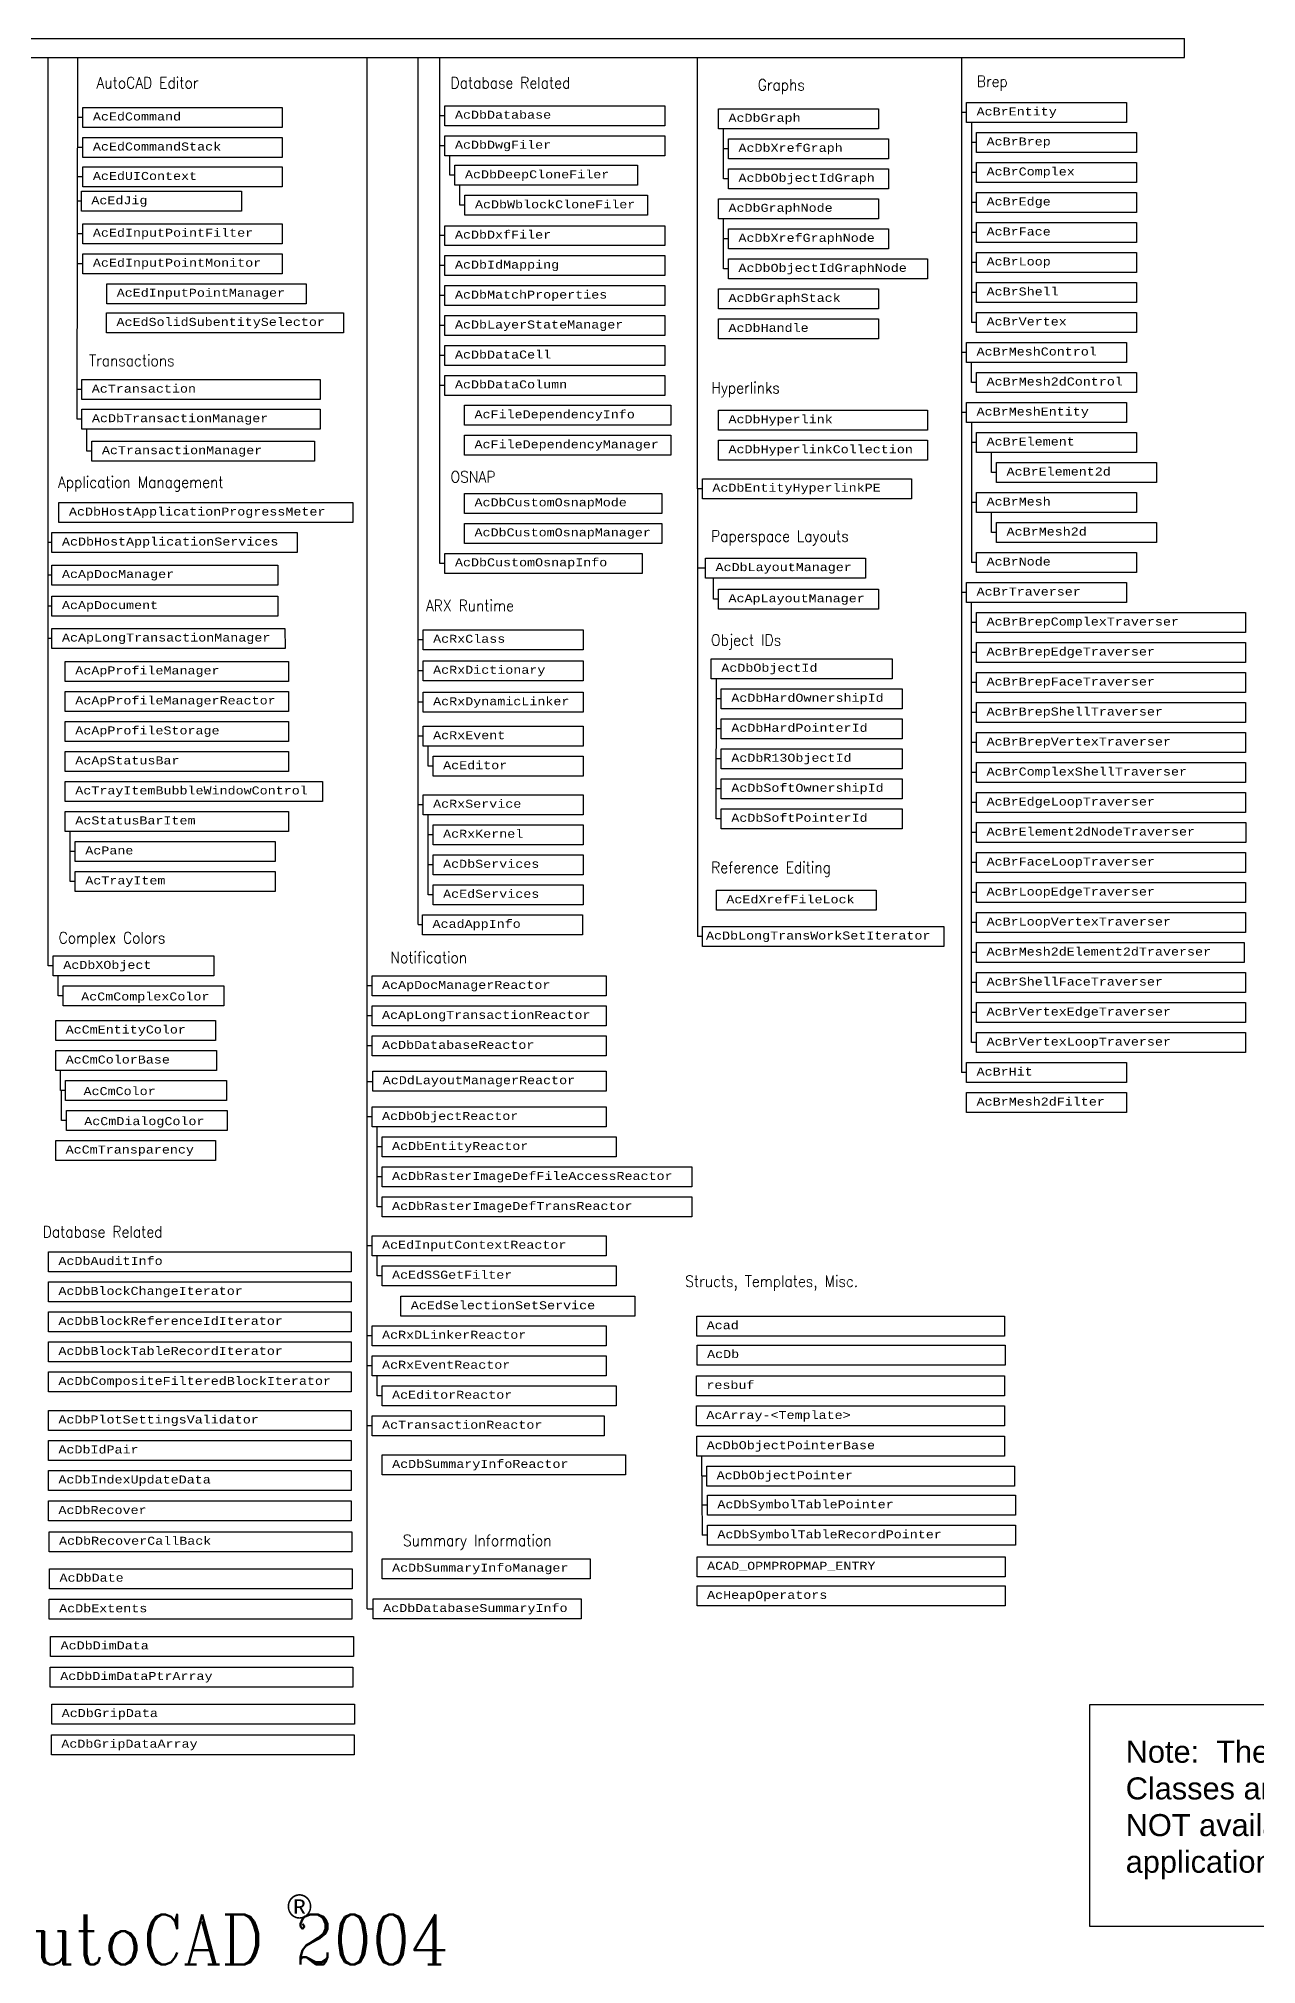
# Model space of a CAD drawing. Extents: x -49 to 153, y -248 to 71.
# Drawn here: x 7 to 67.9, y -27.2 to 69.1 of the extents above; entities that cross this region are included whole.
import ezdxf

# ---------------------------------------------------------------- set-up
doc = ezdxf.new("R2010")
doc.units = 0
doc.header["$MEASUREMENT"] = 0
doc.layers.get('0').update_dxf_attribs({"linetype": 'CONTINUOUS'})
doc.layers.add('JUNK', color=7, linetype='CONTINUOUS')
doc.styles.add('MINE', font='')
doc.styles.add('ROMANC', font='romanc.shx', dxfattribs={"width": 0.9})
doc.styles.get("Standard").update_dxf_attribs({"font": 'TIMES.TTF'})
doc.styles.get('MINE').set_extended_font_data('Swis721 LtEx BT')

msp = doc.modelspace()

# ---------------------------------------------------------------- linework, layer by layer
for p, q in [((-48.577, 69.058), (64.284, 69.052)), ((64.284, 68.111), (64.284, 69.052)), ((-48.295, 68.116), (64.284, 68.111)), ((7.459, 22.695), (7.459, 68.114)), ((8.923, 50.027), (8.949, 68.113)), ((23.413, -0.297), (23.413, 68.113)), ((25.966, 30.751), (25.967, 68.116)), ((27.058, 42.819), (27.058, 68.116)), ((39.931, 46.552), (39.94, 68.104)), ((53.145, 68.116), (53.145, 17.36)), ((9.202, 65.11), (8.945, 65.11)), ((27.308, 65.199), (27.058, 65.199)), ((41.237, 63.543), (41.239, 64.544)), ((53.395, 65.36), (53.145, 65.36)), ((53.645, 64.86), (53.645, 54.86)), ((9.202, 63.608), (8.943, 63.608)), ((27.308, 63.699), (27.058, 63.699)), ((53.895, 63.86), (53.645, 63.86)), ((27.56, 62.218), (27.56, 63.205)), ((41.487, 63.543), (41.237, 63.543)), ((41.237, 62.043), (41.24, 63.543)), ((9.202, 62.137), (8.941, 62.137)), ((27.81, 62.218), (27.56, 62.218)), ((28.06, 60.718), (28.06, 61.713)), ((41.487, 62.043), (41.237, 62.043)), ((53.895, 62.36), (53.645, 62.36)), ((9.125, 60.92), (8.939, 60.923)), ((28.31, 60.718), (28.06, 60.718)), ((53.895, 60.86), (53.645, 60.86)), ((41.237, 59.043), (41.239, 60.061)), ((9.202, 59.298), (8.937, 59.298)), ((27.308, 59.205), (27.058, 59.205)), ((41.487, 59.043), (41.237, 59.043)), ((41.237, 57.543), (41.239, 59.043)), ((53.895, 59.36), (53.645, 59.36)), ((9.202, 57.798), (8.934, 57.798)), ((53.895, 57.86), (53.645, 57.86)), ((27.308, 57.705), (27.058, 57.705)), ((41.487, 57.543), (41.237, 57.543)), ((27.308, 56.205), (27.058, 56.205)), ((53.895, 56.36), (53.645, 56.36)), ((27.308, 54.71), (27.058, 54.71)), ((53.895, 54.86), (53.645, 54.86)), ((27.308, 53.21), (27.058, 53.21)), ((53.395, 53.36), (53.145, 53.36)), ((53.645, 51.86), (53.645, 52.86)), ((9.146, 51.504), (8.926, 51.504)), ((27.308, 51.716), (27.058, 51.716)), ((53.895, 51.86), (53.645, 51.86)), ((53.395, 50.36), (53.145, 50.36)), ((9.154, 50.027), (8.923, 50.027)), ((9.404, 48.427), (9.404, 49.527)), ((53.645, 49.86), (53.645, 42.86)), ((9.654, 48.427), (9.404, 48.427)), ((53.895, 48.86), (53.645, 48.86)), ((54.645, 47.36), (54.645, 48.36)), ((54.895, 47.36), (54.645, 47.36)), ((40.181, 46.552), (39.931, 46.552)), ((39.931, 46.552), (39.937, 24.163)), ((53.895, 45.86), (53.645, 45.86)), ((54.645, 44.36), (54.645, 45.36)), ((54.895, 44.36), (54.645, 44.36)), ((7.655, 43.859), (7.459, 43.859)), ((27.308, 42.819), (27.058, 42.819)), ((40.34, 42.58), (39.932, 42.58)), ((53.895, 42.86), (53.645, 42.86)), ((7.655, 42.236), (7.459, 42.236)), ((40.737, 41.023), (40.737, 42.08)), ((7.655, 40.682), (7.459, 40.682)), ((40.987, 41.023), (40.737, 41.023)), ((53.395, 41.36), (53.145, 41.36)), ((53.645, 18.86), (53.645, 40.86)), ((53.895, 39.86), (53.645, 39.86)), ((7.655, 39.06), (7.459, 39.06)), ((26.217, 38.999), (25.967, 38.999)), ((53.895, 38.36), (53.645, 38.36)), ((26.217, 37.448), (25.967, 37.448)), ((40.878, 30.048), (40.879, 37.056)), ((53.895, 36.86), (53.645, 36.86)), ((26.217, 35.873), (25.967, 35.873)), ((41.128, 36.048), (40.878, 36.048)), ((53.895, 35.36), (53.645, 35.36)), ((26.217, 34.177), (25.967, 34.177)), ((41.128, 34.548), (40.878, 34.548)), ((53.895, 33.86), (53.645, 33.86)), ((26.466, 32.677), (26.466, 33.677)), ((41.128, 33.048), (40.878, 33.048)), ((26.716, 32.677), (26.466, 32.677)), ((26.966, 32.177), (26.966, 32.177)), ((53.895, 32.36), (53.645, 32.36)), ((41.128, 31.548), (40.878, 31.548)), ((53.895, 30.86), (53.645, 30.86)), ((26.216, 30.751), (25.966, 30.751)), ((25.975, 24.758), (25.966, 30.751)), ((26.466, 26.248), (26.466, 30.251)), ((41.128, 30.048), (40.878, 30.048)), ((26.716, 29.251), (26.466, 29.251)), ((53.895, 29.36), (53.645, 29.36)), ((26.966, 28.751), (26.966, 28.751)), ((26.716, 27.748), (26.466, 27.748)), ((53.895, 27.86), (53.645, 27.86)), ((26.716, 26.248), (26.466, 26.248)), ((53.895, 26.36), (53.645, 26.36)), ((26.187, 24.746), (25.975, 24.746)), ((40.187, 24.163), (39.937, 24.163)), ((53.895, 24.86), (53.645, 24.86)), ((53.895, 23.36), (53.645, 23.36)), ((7.721, 22.695), (7.459, 22.695)), ((7.971, 21.195), (7.971, 22.195)), ((8.221, 21.195), (7.971, 21.195)), ((23.663, 21.696), (23.413, 21.696)), ((53.895, 21.86), (53.645, 21.86)), ((53.895, 20.36), (53.645, 20.36)), ((23.663, 20.196), (23.413, 20.196)), ((23.663, 18.696), (23.413, 18.696)), ((53.895, 18.86), (53.645, 18.86)), ((8.09, 16.463), (8.09, 17.463)), ((53.395, 17.36), (53.145, 17.36)), ((8.34, 16.463), (8.09, 16.463)), ((8.125, 14.963), (8.125, 16.463)), ((23.437, 16.906), (23.709, 16.906)), ((23.948, 16.43), (23.698, 16.43)), ((8.375, 14.963), (8.125, 14.963)), ((23.663, 15.142), (23.413, 15.142)), ((23.913, 10.642), (23.913, 14.642)), ((24.163, 13.642), (23.913, 13.642)), ((24.163, 12.142), (23.913, 12.142)), ((24.163, 10.642), (23.913, 10.642)), ((23.663, 8.703), (23.413, 8.703)), ((23.663, 4.203), (23.413, 4.203)), ((23.663, 2.703), (23.413, 2.703)), ((23.913, 1.203), (23.913, 2.203)), ((24.163, 1.203), (23.913, 1.203)), ((23.663, -0.297), (23.413, -0.297)), ((23.414, -9.443), (23.413, -0.297)), ((40.138, -1.826), (40.173, -5.773)), ((40.397, -2.819), (40.138, -2.819)), ((40.432, -4.273), (40.173, -4.273)), ((40.432, -5.773), (40.173, -5.773)), ((23.715, -9.463), (23.414, -9.463))]:
    msp.add_line(p, q)
at = {"color": 42}
for p, q in [((9.452, 63.108), (9.452, 63.108)), ((8.572, 26.916), (8.572, 29.416)), ((8.822, 28.416), (8.572, 28.416)), ((8.822, 26.916), (8.572, 26.916)), ((23.913, 7.203), (23.913, 8.203)), ((24.163, 7.203), (23.913, 7.203))]:
    msp.add_line(p, q, dxfattribs=at)
for points in [[(9.202, 65.61), (19.173, 65.61), (19.173, 64.61), (9.202, 64.61)], [(9.202, 64.108), (19.173, 64.108), (19.173, 63.108), (9.202, 63.108)], [(9.202, 62.637), (19.173, 62.637), (19.173, 61.637), (9.202, 61.637)], [(9.125, 61.42), (17.125, 61.42), (17.125, 60.42), (9.125, 60.42)], [(9.202, 59.798), (19.173, 59.798), (19.173, 58.798), (9.202, 58.798)], [(9.202, 58.298), (19.173, 58.298), (19.173, 57.298), (9.202, 57.298)], [(10.393, 56.798), (20.364, 56.798), (20.364, 55.798), (10.393, 55.798)], [(10.383, 55.34), (22.242, 55.34), (22.242, 54.34), (10.383, 54.34)], [(7.655, 42.736), (18.957, 42.736), (18.957, 41.736), (7.655, 41.736)], [(40.987, 41.523), (48.987, 41.523), (48.987, 40.523), (40.987, 40.523)], [(7.655, 41.182), (18.957, 41.182), (18.957, 40.182), (7.655, 40.182)], [(7.655, 39.56), (19.302, 39.559), (19.309, 38.559), (7.655, 38.56)], [(8.322, 37.916), (19.485, 37.916), (19.485, 36.916), (8.322, 36.916)], [(8.322, 36.416), (19.485, 36.416), (19.485, 35.416), (8.322, 35.416)], [(8.322, 34.916), (19.485, 34.916), (19.485, 33.916), (8.322, 33.916)], [(8.322, 33.416), (19.485, 33.416), (19.485, 32.416), (8.322, 32.416)], [(26.717, 33.177), (34.217, 33.177), (34.217, 32.177), (26.717, 32.177)], [(8.322, 31.916), (21.177, 31.916), (21.177, 30.916), (8.322, 30.916)], [(8.322, 30.416), (19.485, 30.416), (19.485, 29.416), (8.322, 29.416)], [(8.822, 28.916), (18.811, 28.916), (18.811, 27.916), (8.822, 27.916)], [(8.822, 27.416), (18.811, 27.416), (18.811, 26.416), (8.822, 26.416)], [(26.716, 26.748), (34.216, 26.748), (34.216, 25.748), (26.716, 25.748)], [(40.88, 26.472), (48.88, 26.472), (48.88, 25.472), (40.88, 25.472)], [(26.187, 25.246), (34.187, 25.246), (34.187, 24.246), (26.187, 24.246)], [(23.663, 22.196), (35.369, 22.196), (35.369, 21.196), (23.663, 21.196)], [(23.663, 20.696), (35.369, 20.696), (35.369, 19.696), (23.663, 19.696)], [(8.375, 15.463), (16.41, 15.463), (16.41, 14.463), (8.375, 14.463)], [(23.663, 9.203), (35.369, 9.203), (35.369, 8.203), (23.663, 8.203)], [(24.163, 7.703), (35.869, 7.703), (35.869, 6.703), (24.163, 6.703)], [(25.1, 6.178), (36.807, 6.178), (36.807, 5.178), (25.1, 5.178)], [(24.163, 1.703), (35.869, 1.703), (35.869, 0.703), (24.163, 0.703)]]:
    msp.add_lwpolyline(points, close=True, dxfattribs=at)
for points in [[(27.308, 65.699), (38.302, 65.699), (38.302, 64.699), (27.308, 64.699)], [(40.987, 65.543), (48.987, 65.543), (48.987, 64.543), (40.987, 64.543)], [(53.395, 65.86), (61.395, 65.86), (61.395, 64.86), (53.395, 64.86)], [(27.308, 64.199), (38.302, 64.199), (38.302, 63.199), (27.308, 63.199)], [(41.487, 64.043), (49.487, 64.043), (49.487, 63.043), (41.487, 63.043)], [(53.895, 64.36), (61.895, 64.36), (61.895, 63.36), (53.895, 63.36)], [(27.81, 62.718), (36.942, 62.718), (36.942, 61.718), (27.81, 61.718)], [(53.895, 62.86), (61.895, 62.86), (61.895, 61.86), (53.895, 61.86)], [(41.487, 62.543), (49.487, 62.543), (49.487, 61.543), (41.487, 61.543)], [(28.31, 61.218), (37.442, 61.218), (37.442, 60.218), (28.31, 60.218)], [(40.987, 61.043), (48.987, 61.043), (48.987, 60.043), (40.987, 60.043)], [(53.895, 61.36), (61.895, 61.36), (61.895, 60.36), (53.895, 60.36)], [(27.308, 59.699), (38.302, 59.699), (38.302, 58.705), (27.308, 58.705)], [(53.895, 59.86), (61.895, 59.86), (61.895, 58.86), (53.895, 58.86)], [(41.487, 59.543), (49.487, 59.543), (49.487, 58.543), (41.487, 58.543)], [(27.308, 58.205), (38.302, 58.205), (38.302, 57.205), (27.308, 57.205)], [(41.487, 58.043), (51.441, 58.043), (51.441, 57.043), (41.487, 57.043)], [(53.895, 58.36), (61.895, 58.36), (61.895, 57.36), (53.895, 57.36)], [(53.895, 56.86), (61.895, 56.86), (61.895, 55.86), (53.895, 55.86)], [(27.308, 56.705), (38.302, 56.705), (38.302, 55.705), (27.308, 55.705)], [(40.987, 56.543), (48.987, 56.543), (48.987, 55.543), (40.987, 55.543)], [(27.308, 55.21), (38.302, 55.21), (38.302, 54.21), (27.308, 54.21)], [(40.987, 55.043), (48.987, 55.043), (48.987, 54.043), (40.987, 54.043)], [(53.895, 55.36), (61.895, 55.36), (61.895, 54.36), (53.895, 54.36)], [(27.308, 53.71), (38.302, 53.71), (38.302, 52.71), (27.308, 52.71)], [(53.395, 53.86), (61.395, 53.86), (61.395, 52.86), (53.395, 52.86)], [(9.146, 52.004), (21.068, 52.004), (21.068, 51.004), (9.146, 51.004)], [(27.308, 52.216), (38.302, 52.216), (38.302, 51.216), (27.308, 51.216)], [(53.895, 52.36), (61.895, 52.36), (61.895, 51.36), (53.895, 51.36)], [(9.154, 50.527), (21.075, 50.527), (21.075, 49.527), (9.154, 49.527)], [(28.287, 50.722), (38.605, 50.722), (38.605, 49.722), (28.287, 49.722)], [(40.987, 50.473), (51.441, 50.473), (51.441, 49.473), (40.987, 49.473)], [(53.395, 50.86), (61.395, 50.86), (61.395, 49.86), (53.395, 49.86)], [(28.287, 49.222), (38.605, 49.222), (38.605, 48.222), (28.287, 48.222)], [(53.895, 49.36), (61.895, 49.36), (61.895, 48.36), (53.895, 48.36)], [(9.654, 48.927), (20.783, 48.927), (20.783, 47.927), (9.654, 47.927)], [(40.987, 48.973), (51.441, 48.973), (51.441, 47.973), (40.987, 47.973)], [(54.895, 47.86), (62.895, 47.86), (62.895, 46.86), (54.895, 46.86)], [(28.287, 46.319), (38.149, 46.319), (38.149, 45.319), (28.287, 45.319)], [(40.181, 47.052), (50.636, 47.052), (50.636, 46.052), (40.181, 46.052)], [(53.895, 46.36), (61.895, 46.36), (61.895, 45.36), (53.895, 45.36)], [(8.004, 45.859), (22.709, 45.859), (22.709, 44.859), (8.004, 44.859)], [(7.655, 44.359), (19.919, 44.359), (19.919, 43.359), (7.655, 43.359)], [(28.287, 44.819), (38.149, 44.819), (38.149, 43.819), (28.287, 43.819)], [(54.895, 44.86), (62.895, 44.86), (62.895, 43.86), (54.895, 43.86)], [(53.895, 43.36), (61.895, 43.36), (61.895, 42.36), (53.895, 42.36)], [(27.308, 43.319), (37.169, 43.319), (37.169, 42.319), (27.308, 42.319)], [(40.34, 43.08), (48.34, 43.08), (48.34, 42.08), (40.34, 42.08)], [(53.395, 41.86), (61.395, 41.86), (61.395, 40.86), (53.395, 40.86)], [(26.217, 39.499), (34.217, 39.499), (34.217, 38.499), (26.217, 38.499)], [(53.895, 40.36), (67.343, 40.36), (67.343, 39.36), (53.895, 39.36)], [(53.895, 38.86), (67.343, 38.86), (67.343, 37.86), (53.895, 37.86)], [(26.217, 37.948), (34.217, 37.948), (34.217, 36.948), (26.217, 36.948)], [(40.628, 38.048), (49.666, 38.048), (49.666, 37.048), (40.628, 37.048)], [(53.895, 37.36), (67.343, 37.36), (67.343, 36.36), (53.895, 36.36)], [(26.217, 36.373), (34.217, 36.373), (34.217, 35.373), (26.217, 35.373)], [(41.128, 36.548), (50.166, 36.548), (50.166, 35.548), (41.128, 35.548)], [(53.895, 35.86), (67.343, 35.86), (67.343, 34.86), (53.895, 34.86)], [(26.217, 34.677), (34.217, 34.677), (34.217, 33.677), (26.217, 33.677)], [(41.128, 35.048), (50.166, 35.048), (50.166, 34.048), (41.128, 34.048)], [(53.895, 34.36), (67.343, 34.36), (67.343, 33.36), (53.895, 33.36)], [(41.128, 33.548), (50.166, 33.548), (50.166, 32.548), (41.128, 32.548)], [(53.895, 32.86), (67.343, 32.86), (67.343, 31.86), (53.895, 31.86)], [(41.128, 32.048), (50.166, 32.048), (50.166, 31.048), (41.128, 31.048)], [(26.216, 31.251), (34.216, 31.251), (34.216, 30.251), (26.216, 30.251)], [(53.895, 31.36), (67.343, 31.36), (67.343, 30.36), (53.895, 30.36)], [(41.128, 30.548), (50.166, 30.548), (50.166, 29.548), (41.128, 29.548)], [(53.895, 29.86), (67.351, 29.86), (67.351, 28.86), (53.895, 28.86)], [(26.716, 29.751), (34.216, 29.751), (34.216, 28.751), (26.716, 28.751)], [(26.716, 28.248), (34.216, 28.248), (34.216, 27.248), (26.716, 27.248)], [(53.895, 28.36), (67.343, 28.36), (67.343, 27.36), (53.895, 27.36)], [(53.895, 26.86), (67.343, 26.86), (67.343, 25.86), (53.895, 25.86)], [(53.895, 25.36), (67.343, 25.36), (67.343, 24.36), (53.895, 24.36)], [(40.187, 24.663), (52.264, 24.663), (52.264, 23.663), (40.187, 23.663)], [(7.721, 23.195), (15.756, 23.195), (15.756, 22.195), (7.721, 22.195)], [(53.895, 23.86), (67.281, 23.86), (67.281, 22.86), (53.895, 22.86)], [(53.895, 22.36), (67.343, 22.36), (67.343, 21.36), (53.895, 21.36)], [(8.221, 21.695), (16.256, 21.695), (16.256, 20.695), (8.221, 20.695)], [(53.895, 20.86), (67.343, 20.86), (67.343, 19.86), (53.895, 19.86)], [(7.84, 19.963), (15.84, 19.963), (15.84, 18.963), (7.84, 18.963)], [(53.895, 19.36), (67.343, 19.36), (67.343, 18.36), (53.895, 18.36)], [(7.84, 18.463), (15.875, 18.463), (15.875, 17.463), (7.84, 17.463)], [(23.663, 19.196), (35.369, 19.196), (35.369, 18.196), (23.663, 18.196)], [(23.698, 17.43), (35.369, 17.43), (35.369, 16.43), (23.698, 16.43)], [(53.395, 17.86), (61.395, 17.86), (61.395, 16.86), (53.395, 16.86)], [(23.663, 15.642), (35.369, 15.642), (35.369, 14.642), (23.663, 14.642)], [(53.395, 16.36), (61.395, 16.36), (61.395, 15.36), (53.395, 15.36)], [(7.84, 13.963), (15.84, 13.963), (15.84, 12.963), (7.84, 12.963)], [(24.163, 14.142), (35.869, 14.142), (35.869, 13.142), (24.163, 13.142)], [(24.163, 12.642), (39.655, 12.642), (39.655, 11.642), (24.163, 11.642)], [(24.163, 11.142), (39.655, 11.142), (39.655, 10.142), (24.163, 10.142)], [(7.479, 8.395), (22.617, 8.395), (22.617, 7.395), (7.479, 7.395)], [(7.479, 6.895), (22.617, 6.895), (22.617, 5.895), (7.479, 5.895)], [(7.479, 5.395), (22.617, 5.395), (22.617, 4.395), (7.479, 4.395)], [(39.897, 5.181), (55.297, 5.181), (55.297, 4.181), (39.897, 4.181)], [(7.479, 3.895), (22.617, 3.895), (22.617, 2.895), (7.479, 2.895)], [(23.663, 4.703), (35.369, 4.703), (35.369, 3.703), (23.663, 3.703)], [(23.663, 3.203), (35.369, 3.203), (35.369, 2.203), (23.663, 2.203)], [(39.917, 3.737), (55.318, 3.737), (55.318, 2.737), (39.917, 2.737)], [(7.479, 2.395), (22.617, 2.395), (22.617, 1.395), (7.479, 1.395)], [(39.882, 2.191), (55.283, 2.191), (55.283, 1.191), (39.882, 1.191)], [(7.479, 0.467), (22.617, 0.467), (22.617, -0.533), (7.479, -0.533)], [(23.663, 0.203), (35.271, 0.203), (35.271, -0.797), (23.663, -0.797)], [(39.882, 0.691), (55.283, 0.691), (55.283, -0.309), (39.882, -0.309)], [(39.897, -0.819), (55.297, -0.819), (55.297, -1.819), (39.897, -1.819)], [(7.479, -1.033), (22.617, -1.033), (22.617, -2.033), (7.479, -2.033)], [(24.167, -1.754), (36.342, -1.754), (36.342, -2.754), (24.167, -2.754)], [(7.479, -2.533), (22.617, -2.533), (22.617, -3.533), (7.479, -3.533)], [(40.397, -2.319), (55.797, -2.319), (55.797, -3.319), (40.397, -3.319)], [(40.432, -3.773), (55.832, -3.773), (55.832, -4.773), (40.432, -4.773)], [(7.479, -4.058), (22.617, -4.058), (22.617, -5.058), (7.479, -5.058)], [(7.507, -5.597), (22.646, -5.597), (22.646, -6.597), (7.507, -6.597)], [(40.432, -5.273), (55.832, -5.273), (55.832, -6.273), (40.432, -6.273)], [(7.533, -7.443), (22.672, -7.443), (22.672, -8.443), (7.533, -8.443)], [(24.164, -6.944), (34.568, -6.944), (34.568, -7.944), (24.164, -7.944)], [(39.917, -6.848), (55.318, -6.848), (55.318, -7.848), (39.917, -7.848)], [(39.917, -8.302), (55.318, -8.302), (55.318, -9.302), (39.917, -9.302)], [(7.514, -8.973), (22.653, -8.973), (22.653, -9.973), (7.514, -9.973)], [(23.719, -8.958), (34.122, -8.958), (34.122, -9.958), (23.719, -9.958)], [(7.588, -10.828), (22.727, -10.828), (22.727, -11.828), (7.588, -11.828)], [(7.569, -12.358), (22.707, -12.358), (22.707, -13.358), (7.569, -13.358)], [(7.643, -14.212), (22.781, -14.212), (22.781, -15.212), (7.643, -15.212)], [(59.552, -14.239), (97.999, -14.239), (97.999, -25.327), (59.552, -25.327)], [(7.624, -15.743), (22.762, -15.743), (22.762, -16.743), (7.624, -16.743)]]:
    msp.add_lwpolyline(points, close=True)
at = {"color": 7}
msp.add_lwpolyline([(8.34, 16.963), (16.375, 16.963), (16.375, 15.963), (8.34, 15.963)], close=True, dxfattribs=at)

# ---------------------------------------------------------------- texts
at = {"color": 1, "style": 'ROMANC', "width": 0.9}
for s, height, p in [('AutoCAD Editor', 0.56469, (9.883, 66.563)), ('Database Related', 0.56469, (27.588, 66.563)), ('Graphs', 0.5647, (42.948, 66.459)), ('Brep', 0.5647, (53.905, 66.635)), ('Transactions', 0.56469, (9.514, 52.674)), ('Hyperlinks', 0.5647, (40.63, 51.313)), ('OSNAP', 0.5647, (27.588, 46.859)), ('Application Management', 0.56469, (7.956, 46.598)), ('Paperspace Layouts', 0.56469, (40.616, 43.899)), ('ARX Runtime', 0.56469, (26.357, 40.423)), ('Object IDs', 0.5647, (40.613, 38.705)), ('Reference Editing', 0.56469, (40.621, 27.331)), ('Complex Colors', 0.56469, (7.987, 23.821)), ('Notification', 0.56469, (24.583, 22.834)), ('Database Related', 0.56469, (7.192, 9.122)), ('Structs, Templates, Misc.', 0.56469, (39.323, 6.643)), ('Summary Information', 0.56469, (25.21, -6.311))]:
    msp.add_text(s, height=height, dxfattribs=at).set_placement(p)
at = {"style": 'MINE'}
msp.add_text('®', height=1.204, dxfattribs=at).set_placement((19.413, -24.933))
at = {"char_height": 0.4, "attachment_point": 1}
for s, insert in [('\\fCourier New|b0|i0|c0|p49;AcDbDatabase', (27.808, 65.449)), ('\\fCourier New|b0|i0|c0|p49;AcBrEntity', (53.895, 65.61)), ('\\fCourier New|b0|i0|c0|p49;AcDbGraph', (41.487, 65.293)), ('\\fCourier New|b0|i0|c0|p49;AcDbDwgFiler', (27.808, 63.949)), ('\\fCourier New|b0|i0|c0|p49;AcDbXrefGraph', (41.987, 63.793)), ('\\fCourier New|b0|i0|c0|p49;AcBrBrep', (54.395, 64.11)), ('\\fCourier New|b0|i0|c0|p49;AcBrComplex', (54.395, 62.61)), ('\\fCourier New|b0|i0|c0|p49;AcDbDeepCloneFiler', (28.31, 62.468)), ('{\\fCourier New|b0|i0|c0|p49;AcDbObjectIdGraph}', (41.987, 62.293)), ('\\fCourier New|b0|i0|c0|p49;AcDbWblockCloneFiler', (28.81, 60.968)), ('\\fCourier New|b0|i0|c0|p49;AcDbGraphNode', (41.487, 60.793)), ('\\fCourier New|b0|i0|c0|p49;AcBrEdge', (54.395, 61.11)), ('\\fCourier New|b0|i0|c0|p49;AcDbDxfFiler', (27.808, 59.455)), ('\\fCourier New|b0|i0|c0|p49;AcDbXrefGraphNode', (41.987, 59.293)), ('\\fCourier New|b0|i0|c0|p49;AcBrFace', (54.395, 59.61)), ('\\fCourier New|b0|i0|c0|p49;AcDbIdMapping', (27.808, 57.955)), ('{\\fCourier New|b0|i0|c0|p49;AcDbObjectIdGraphNode}', (41.987, 57.793)), ('\\fCourier New|b0|i0|c0|p49;AcBrLoop', (54.395, 58.11)), ('\\fCourier New|b0|i0|c0|p49;AcDbMatchProperties', (27.808, 56.455)), ('\\fCourier New|b0|i0|c0|p49;AcDbGraphStack', (41.487, 56.293)), ('\\fCourier New|b0|i0|c0|p49;AcBrShell', (54.395, 56.61)), ('{\\fCourier New|b0|i0|c0|p49;AcDbLayerStateManager}', (27.808, 54.96)), ('\\fCourier New|b0|i0|c0|p49;AcBrVertex', (54.395, 55.11)), ('\\fCourier New|b0|i0|c0|p49;AcDbHandle', (41.487, 54.793)), ('{\\fCourier New|b0|i0|c0|p49;AcDbDataCell}', (27.808, 53.46)), ('\\fCourier New|b0|i0|c0|p49;AcBrMeshControl', (53.895, 53.61)), ('{\\fCourier New|b0|i0|c0|p49;AcDbDataColumn}', (27.808, 51.966)), ('\\fCourier New|b0|i0|c0|p49;AcBrMesh2dControl', (54.395, 52.11)), ('{\\fCourier New|b0|i0|c0|p49;AcTransaction}', (9.646, 51.754)), ('\\fCourier New|b0|i0|c0|p49;AcDbTransactionManager', (9.654, 50.277)), ('{\\fCourier New|b0|i0|c0|p49;AcFileDependencyInfo}', (28.787, 50.472)), ('\\fCourier New|b0|i0|c0|p49;AcDbHyperlink', (41.487, 50.223)), ('\\fCourier New|b0|i0|c0|p49;AcBrMeshEntity', (53.895, 50.61)), ('\\fCourier New|b0|i0|c0|p49;AcBrElement', (54.395, 49.11)), ('\\fCourier New|b0|i0|c0|p49;AcTransactionManager', (10.154, 48.677)), ('{\\fCourier New|b0|i0|c0|p49;AcFileDependencyManager}', (28.787, 48.972)), ('\\fCourier New|b0|i0|c0|p49;AcDbHyperlinkCollection', (41.487, 48.723)), ('\\fCourier New|b0|i0|c0|p49;AcBrElement2d', (55.395, 47.61)), ('\\fCourier New|b0|i0|c0|p49;AcDbEntityHyperlinkPE', (40.681, 46.802)), ('\\fCourier New|b0|i0|c0|p49;AcDbHostApplicationProgressMeter', (8.504, 45.609)), ('\\fCourier New|b0|i0|c0|p49;AcDbCustomOsnapMode', (28.787, 46.069)), ('\\fCourier New|b0|i0|c0|p49;AcBrMesh', (54.395, 46.11)), ('\\fCourier New|b0|i0|c0|p49;AcDbCustomOsnapManager', (28.787, 44.569)), ('\\fCourier New|b0|i0|c0|p49;AcBrMesh2d', (55.395, 44.61)), ('\\fCourier New|b0|i0|c0|p49;AcDbHostApplicationServices', (8.155, 44.109)), ('\\fCourier New|b0|i0|c0|p49;AcDbCustomOsnapInfo', (27.808, 43.069)), ('\\fCourier New|b0|i0|c0|p49;AcDbLayoutManager', (40.84, 42.83)), ('\\fCourier New|b0|i0|c0|p49;AcBrNode', (54.395, 43.11)), ('\\fCourier New|b0|i0|c0|p49;AcBrTraverser', (53.895, 41.61)), ('\\fCourier New|b0|i0|c0|p49;AcBrBrepComplexTraverser', (54.395, 40.11)), ('\\fCourier New|b0|i0|c0|p49;AcRxClass', (26.717, 39.249)), ('\\fCourier New|b0|i0|c0|p49;AcBrBrepEdgeTraverser', (54.395, 38.61)), ('\\fCourier New|b0|i0|c0|p49;AcRxDictionary', (26.717, 37.698)), ('\\fCourier New|b0|i0|c0|p49;AcDbObjectId', (41.128, 37.798)), ('\\fCourier New|b0|i0|c0|p49;AcBrBrepFaceTraverser', (54.395, 37.11)), ('\\fCourier New|b0|i0|c0|p49;AcRxDynamicLinker', (26.717, 36.123)), ('\\fCourier New|b0|i0|c0|p49;AcDbHardOwnershipId', (41.628, 36.298)), ('\\fCourier New|b0|i0|c0|p49;AcBrBrepShellTraverser', (54.395, 35.61)), ('\\fCourier New|b0|i0|c0|p49;AcDbHardPointerId', (41.628, 34.798)), ('\\fCourier New|b0|i0|c0|p49;AcRxEvent', (26.717, 34.427)), ('\\fCourier New|b0|i0|c0|p49;AcBrBrepVertexTraverser', (54.395, 34.11)), ('\\fCourier New|b0|i0|c0|p49;AcDbR13ObjectId', (41.628, 33.298)), ('\\fCourier New|b0|i0|c0|p49;AcDbSoftOwnershipId', (41.628, 31.798)), ('\\fCourier New|b0|i0|c0|p49;AcBrComplexShellTraverser', (54.395, 32.61)), ('\\fCourier New|b0|i0|c0|p49;AcRxService', (26.716, 31.001)), ('\\fCourier New|b0|i0|c0|p49;AcBrEdgeLoopTraverser', (54.395, 31.11)), ('\\fCourier New|b0|i0|c0|p49;AcDbSoftPointerId', (41.628, 30.298)), ('\\fCourier New|b0|i0|c0|p49;AcRxKernel', (27.216, 29.501)), ('\\fCourier New|b0|i0|c0|p49;AcBrElement2dNodeTraverser', (54.395, 29.61)), ('\\fCourier New|b0|i0|c0|p49;AcDbServices', (27.216, 27.998)), ('\\fCourier New|b0|i0|c0|p49;AcBrFaceLoopTraverser', (54.395, 28.11)), ('\\fCourier New|b0|i0|c0|p49;AcBrLoopEdgeTraverser', (54.395, 26.61)), ('\\fCourier New|b0|i0|c0|p49;AcBrLoopVertexTraverser', (54.395, 25.11)), ('\\fCourier New|b0|i0|c0|p49;AcDbLongTransWorkSetIterator', (40.363, 24.413)), ('\\fCourier New|b0|i0|c0|p49;AcBrMesh2dElement2dTraverser', (54.395, 23.61)), ('\\fCourier New|b0|i0|c0|p49;AcDbXObject', (8.221, 22.945)), ('\\fCourier New|b0|i0|c0|p49;AcBrShellFaceTraverser', (54.395, 22.11)), ('\\fCourier New|b0|i0|c0|p49;AcCmComplexColor', (9.116, 21.365)), ('\\fCourier New|b0|i0|c0|p49;AcBrVertexEdgeTraverser', (54.395, 20.61)), ('\\fCourier New|b0|i0|c0|p49;AcCmEntityColor', (8.34, 19.713)), ('\\fCourier New|b0|i0|c0|p49;AcDbDatabaseReactor', (24.163, 18.946)), ('\\fCourier New|b0|i0|c0|p49;AcBrVertexLoopTraverser', (54.395, 19.11)), ('{\\fCourier New|b0|i0|c0|p49;AcCmColorBase}', (8.34, 18.213)), ('\\fCourier New|b0|i0|c0|p49;AcBrHit', (53.895, 17.61)), ('{\\fCourier New|b0|i0|c0|p49;AcDdLayoutManagerReactor}', (24.198, 17.18)), ('\\fCourier New|b0|i0|c0|p49;AcDbObjectReactor', (24.163, 15.392)), ('\\fCourier New|b0|i0|c0|p49;AcBrMesh2dFilter', (53.895, 16.11)), ('{\\fCourier New|b0|i0|c0|p49;AcCmTransparency}', (8.34, 13.713)), ('\\fCourier New|b0|i0|c0|p49;AcDbEntityReactor', (24.663, 13.892)), ('{\\fCourier New|b0|i0|c0|p49;AcDbRasterImageDefFileAccessReactor\\fCourier New|b0|i0|c0|p49;}', (24.663, 12.392)), ('{\\fCourier New|b0|i0|c0|p49;AcDbRasterImageDefTransReactor\\fCourier New|b0|i0|c0|p49;}', (24.663, 10.892)), ('\\fCourier New|b0|i0|c0|p49;AcDbAuditInfo', (7.979, 8.145)), ('\\fCourier New|b0|i0|c0|p49;AcDbBlockChangeIterator', (7.979, 6.645)), ('\\fCourier New|b0|i0|c0|p49;AcDbBlockReferenceIdIterator', (7.979, 5.145)), ('\\fCourier New|b0|i0|c0|p49;Acad', (40.397, 4.931)), ('\\fCourier New|b0|i0|c0|p49;AcRxDLinkerReactor', (24.163, 4.453)), ('\\fCourier New|b0|i0|c0|p49;AcDbBlockTableRecordIterator', (7.979, 3.645)), ('\\fCourier New|b0|i0|c0|p49;AcRxEventReactor', (24.163, 2.953)), ('\\fCourier New|b0|i0|c0|p49;AcDb', (40.417, 3.487)), ('\\fCourier New|b0|i0|c0|p49;AcDbCompositeFilteredBlockIterator', (7.979, 2.145)), ('{\\fCourier New|b0|i0|c0|p49;resbuf}', (40.382, 1.941)), ('\\fCourier New|b0|i0|c0|p49;AcDbPlotSettingsValidator', (7.979, 0.217)), ('\\fCourier New|b0|i0|c0|p49;AcArray-<Template>', (40.382, 0.441)), ('\\fCourier New|b0|i0|c0|p49;AcTransactionReactor', (24.163, -0.047)), ('\\fCourier New|b0|i0|c0|p49;AcDbIdPair', (7.979, -1.283)), ('\\fCourier New|b0|i0|c0|p49;AcDbObjectPointerBase', (40.397, -1.069)), ('\\fCourier New|b0|i0|c0|p49;AcDbIndexUpdateData', (7.979, -2.783)), ('\\fCourier New|b0|i0|c0|p49;AcDbSummaryInfoReactor', (24.667, -2.004)), ('{\\fCourier New|b0|i0|c0|p49;AcDbObjectPointer}', (40.897, -2.569)), ('\\fCourier New|b0|i0|c0|p49;AcDbRecover', (7.979, -4.308)), ('{\\fCourier New|b0|i0|c0|p49;AcDbSymbolTablePointer}', (40.932, -4.023)), ('{\\fCourier New|b0|i0|c0|p49;AcDbSymbolTableRecordPointer}', (40.932, -5.523)), ('\\fCourier New|b0|i0|c0|p49;AcDbRecoverCallBack', (8.007, -5.847)), ('\\fCourier New|b0|i0|c0|p49;AcDbDate', (8.033, -7.693)), ('\\fCourier New|b0|i0|c0|p49;AcDbSummaryInfoManager', (24.664, -7.194)), ('{\\fCourier New|b0|i0|c0|p49;ACAD_OPMPROPMAP_ENTRY}', (40.417, -7.098)), ('{\\fCourier New|b0|i0|c0|p49;AcHeapOperators}', (40.417, -8.552)), ('\\fCourier New|b0|i0|c0|p49;AcDbExtents', (8.014, -9.223)), ('\\fCourier New|b0|i0|c0|p49;AcDbDatabaseSummaryInfo', (24.219, -9.208)), ('{\\fCourier New|b0|i0|c0|p49;AcDbDimData}', (8.088, -11.078)), ('{\\fCourier New|b0|i0|c0|p49;AcDbDimDataPtrArray}', (8.069, -12.608)), ('{\\fCourier New|b0|i0|c0|p49;AcDbGripData}', (8.143, -14.462)), ('{\\fCourier New|b0|i0|c0|p49;AcDbGripDataArray}', (8.124, -15.993))]:
    msp.add_mtext(s, dxfattribs=dict(at, insert=insert))
at = {"color": 42, "char_height": 0.4, "attachment_point": 1}
for s, insert in [('{\\fCourier New|b0|i0|c0|p49;AcEdCommand}', (9.702, 65.36)), ('\\fCourier New|b0|i0|c0|p49;AcEdCommandStack', (9.702, 63.858)), ('{\\fCourier New|b0|i0|c0|p49;AcEdUIContext}', (9.702, 62.387)), ('\\fCourier New|b0|i0|c0|p49;AcEdJig', (9.625, 61.17)), ('\\fCourier New|b0|i0|c0|p49;AcEdInputPointFilter', (9.702, 59.548)), ('\\fCourier New|b0|i0|c0|p49;AcEdInputPointMonitor', (9.702, 58.048)), ('\\fCourier New|b0|i0|c0|p49;AcEdInputPointManager ', (10.893, 56.548)), ('\\fCourier New|b0|i0|c0|p49;AcEdSolidSubentitySelector', (10.883, 55.09)), ('\\fCourier New|b0|i0|c0|p49;AcApDocManager', (8.155, 42.486)), ('\\fCourier New|b0|i0|c0|p49;AcApDocument', (8.155, 40.932)), ('{\\fCourier New|b0|i0|c0|p49;AcApLayoutManager}', (41.487, 41.273)), ('\\fCourier New|b0|i0|c0|p49;AcApLongTransactionManager', (8.155, 39.31)), ('\\fCourier New|b0|i0|c0|p49;AcApProfileManager', (8.822, 37.666)), ('\\fCourier New|b0|i0|c0|p49;AcApProfileManagerReactor', (8.822, 36.166)), ('{\\fCourier New|b0|i0|c0|p49;AcApProfileStorage}', (8.822, 34.666)), ('{\\fCourier New|b0|i0|c0|p49;AcApStatusBar}', (8.822, 33.166)), ('\\fCourier New|b0|i0|c0|p49;AcEditor', (27.217, 32.927)), ('{\\fCourier New|b0|i0|c0|p49;AcTrayItemBubbleWindowControl}', (8.822, 31.666)), ('{\\fCourier New|b0|i0|c0|p49;AcStatusBarItem}', (8.822, 30.166)), ('{\\fCourier New|b0|i0|c0|p49;AcPane}', (9.322, 28.666)), ('{\\fCourier New|b0|i0|c0|p49;AcTrayItem}', (9.322, 27.166)), ('\\fCourier New|b0|i0|c0|p49;AcEdServices', (27.216, 26.498)), ('\\fCourier New|b0|i0|c0|p49;AcEdXrefFileLock', (41.38, 26.222)), ('{\\fCourier New|b0|i0|c0|p49;AcadAppInfo}', (26.687, 24.996)), ('\\fCourier New|b0|i0|c0|p49;AcApDocManagerReactor', (24.163, 21.946)), ('\\fCourier New|b0|i0|c0|p49;AcApLongTransactionReactor', (24.163, 20.446)), ('{\\fCourier New|b0|i0|c0|p49;AcCmDialogColor}', (9.27, 15.133)), ('\\fCourier New|b0|i0|c0|p49;AcEdInputContextReactor', (24.163, 8.953)), ('{\\fCourier New|b0|i0|c0|p49;AcEdSSGetFilter}', (24.663, 7.453)), ('{\\fCourier New|b0|i0|c0|p49;AcEdSelectionSetService}', (25.6, 5.928)), ('\\fCourier New|b0|i0|c0|p49;AcEditorReactor', (24.663, 1.453))]:
    msp.add_mtext(s, dxfattribs=dict(at, insert=insert))
at = {"color": 7, "insert": (9.235, 16.633), "char_height": 0.4, "attachment_point": 1}
msp.add_mtext('{\\fCourier New|b0|i0|c0|p49;AcCmColor}', dxfattribs=at)
at = {"color": 42, "insert": (61.351, -16.044), "char_height": 1.1, "width": 33.40636, "attachment_point": 1, "style": 'MINE'}
msp.add_mtext('Note:  The Gold Colored Classes, The UI Classes and the MFC Extension Classes are NOT available for ObjectDBX extension applications.', dxfattribs=at)
at = {"layer": 'JUNK', "style": 'ROMANC', "width": 0.9}
msp.add_text('AutoCAD 2004', height=2.5, dxfattribs=at).set_placement((4.751, -27.23))

doc.saveas('drawing.dxf')
